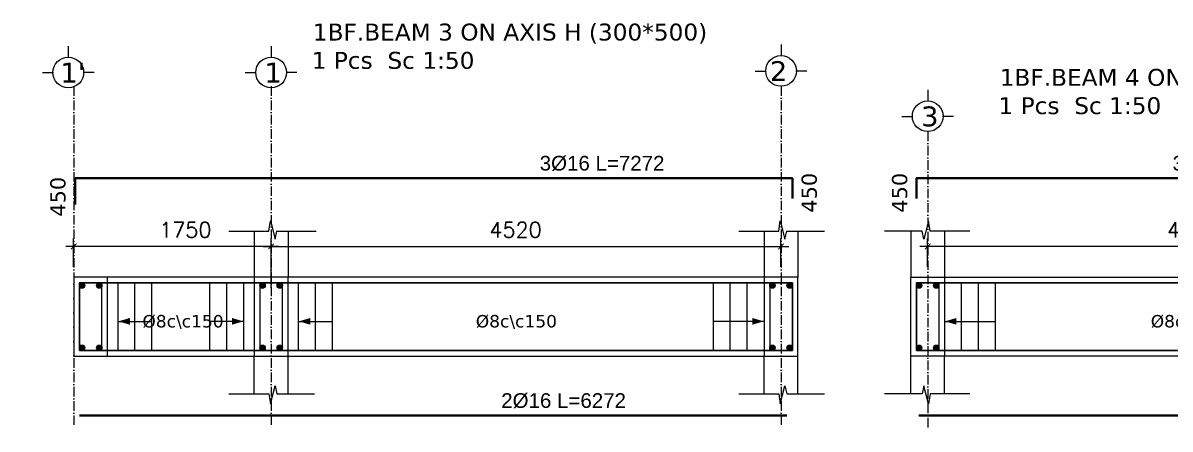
# Model space of a CAD drawing. Header units: inches. Extents: x -17020 to 43805, y -10194 to 123061.
# Drawn here: x -4660 to -3643, y 113981 to 114341 of the extents above; entities that cross this region are included whole.
import ezdxf

# ---------------------------------------------------------------- set-up
doc = ezdxf.new("R2010")
doc.units = ezdxf.units.IN
doc.header["$LTSCALE"] = 0.7
doc.header["$MEASUREMENT"] = 0
doc.linetypes.add('ACAD_ISO10W100', pattern=[18, 12, -3, 0, -3])
doc.layers.get('0').update_dxf_attribs({"lineweight": 13})
doc.layers.get('Defpoints').update_dxf_attribs({"lineweight": 5})
for name, color, linetype, lineweight in [('axis', 254, 'ACAD_ISO10W100', 9), ('BEAM FRAME', 5, 'Continuous', 18), ('COLUMN', 4, 'Continuous', 20), ('elevline', 30, 'Continuous', 20), ('FRAME 070', 5, 'Continuous', 60), ('hatch', 9, 'Continuous', 9), ('renforcment', 141, 'Continuous', 40), ('tex', 3, 'Continuous', 25), ('TEXT', 3, 'Continuous', 25), ('top rein. extension', 50, 'Continuous', 20), ('top renforcment', 7, 'Continuous', 40)]:
    doc.layers.add(name, color=color, linetype=linetype, lineweight=lineweight)
doc.styles.add('100', font='romans.shx', dxfattribs={"height": 13.5})
doc.styles.add('romanc', font='verdana.ttf', dxfattribs={"height": 250})
doc.styles.get("Standard").update_dxf_attribs({"font": 'arial.ttf', "height": 13})
doc.dimstyles.new('100', dxfattribs={"dimtxt": 13.5, "dimasz": 5, "dimexe": 7, "dimexo": 7, "dimgap": 8, "dimtad": 1, "dimdec": 0, "dimlfac": 10, "dimzin": 4, "dimdsep": 46, "dimtxsty": '100', "dimblk": 'ARCHTICK', "dimcen": 0.09, "dimdle": 7, "dimclrd": 1, "dimclre": 8, "dimclrt": 2, "dimadec": 0, "dimazin": 1, "dimtfac": 1, "dimtdec": 0, "dimtix": 1, "dimtofl": 0, "dimtmove": 0, "dimatfit": 3, "dimldrblk": 'ARCHTICK', "dimfxl": 0.18, "dimtolj": 1, "dimtzin": 0, "dimlwd": -1, "dimlwe": -1, "dimarcsym": 0})
doc.dimstyles.get("Standard").update_dxf_attribs({"dimtxt": 13, "dimasz": 5, "dimexe": 0.18, "dimexo": 0.0625, "dimgap": 6, "dimtad": 1, "dimdec": 0, "dimlfac": 10, "dimzin": 0, "dimdsep": 46, "dimtxsty": 'Standard', "dimblk": 'ARCHTICK', "dimcen": 0.09, "dimse1": 1, "dimse2": 1, "dimclrd": 1, "dimclre": 7, "dimclrt": 3, "dimadec": 0, "dimazin": 0, "dimtfac": 1, "dimtdec": 0, "dimtix": 1, "dimtofl": 0, "dimtmove": 0, "dimatfit": 3, "dimldrblk": 'ARCHTICK', "dimfxl": 1, "dimtolj": 1, "dimtzin": 0, "dimarcsym": 0})

# ---------------------------------------------------------------- blocks, each defined once
blk = doc.blocks.new('_ArchTick')
at = {"color": 0, "linetype": 'ByBlock', "lineweight": 0, "const_width": 0.15}
blk.add_lwpolyline([(-0.5, -0.5), (0.5, 0.5)], dxfattribs=at)
blk = doc.blocks.new('*D1482')
at = {"color": 8, "transparency": 16777216}
for p, q in [((-4439.7, 114106.1), (-4439.7, 114149.7)), ((-3987.7, 114124.5), (-3987.7, 114149.7))]:
    blk.add_line(p, q, dxfattribs=at)
at = {"color": 1, "transparency": 16777216}
blk.add_line((-4446.7, 114142.7), (-3980.7, 114142.7), dxfattribs=at)
at = {"layer": 'Defpoints', "color": 0, "transparency": 16777216}
for p in [(-3987.7, 114142.7), (-3987.7, 114117.5), (-4439.7, 114099.1)]:
    blk.add_point(p, dxfattribs=at)
at = {"color": 1, "transparency": 16777216, "xscale": 5, "yscale": 5, "zscale": 5, "rotation": 180}
blk.add_blockref('_ArchTick', (-4439.7, 114142.7), dxfattribs=at)
at = {"color": 1, "transparency": 16777216, "xscale": 5, "yscale": 5, "zscale": 5}
blk.add_blockref('_ArchTick', (-3987.7, 114142.7), dxfattribs=at)
at = {"color": 2, "transparency": 16777216, "insert": (-4223, 114157.4), "char_height": 13.5, "attachment_point": 5, "style": '100'}
blk.add_mtext('\\A1;4520', dxfattribs=at)
blk = doc.blocks.new('*D1483')
at = {"layer": 'Defpoints', "color": 0, "transparency": 16777216}
for p in [(-4609.7, 113992.7, -14088.5), (-3982.5, 113992.7, -37318.8), (-3982.5, 113992.7)]:
    blk.add_point(p, dxfattribs=at)
at = {"layer": 'TEXT', "color": 3, "transparency": 16777216, "insert": (-4180.4, 114005.7), "char_height": 13, "attachment_point": 5}
blk.add_mtext('\\A1;2%%C16 L=6272', dxfattribs=at)
blk = doc.blocks.new('*D1484')
at = {"layer": 'Defpoints', "color": 0, "transparency": 16777216}
for p in [(-4659.7, 114203.3, -171.5), (-4659.7, 114203.3), (-3932.5, 114203.3, -440.4)]:
    blk.add_point(p, dxfattribs=at)
at = {"layer": 'TEXT', "color": 3, "transparency": 16777216, "insert": (-4146.3, 114216.3), "char_height": 13, "attachment_point": 5}
blk.add_mtext('\\A1;3%%C16 L=7272', dxfattribs=at)
blk = doc.blocks.new('*D1485')
at = {"color": 8, "transparency": 16777216}
for p, q in [((-4614.7, 114124.5), (-4614.7, 114149.7)), ((-4439.7, 114106.1), (-4439.7, 114149.7))]:
    blk.add_line(p, q, dxfattribs=at)
at = {"color": 1, "transparency": 16777216}
blk.add_line((-4432.7, 114142.7), (-4621.7, 114142.7), dxfattribs=at)
at = {"layer": 'Defpoints', "color": 0, "transparency": 16777216}
for p in [(-4614.7, 114142.7), (-4614.7, 114117.5, -217.9), (-4439.7, 114099.1)]:
    blk.add_point(p, dxfattribs=at)
at = {"color": 1, "transparency": 16777216, "xscale": 5, "yscale": 5, "zscale": 5, "rotation": 180}
blk.add_blockref('_ArchTick', (-4614.7, 114142.7), dxfattribs=at)
at = {"color": 1, "transparency": 16777216, "xscale": 5, "yscale": 5, "zscale": 5}
blk.add_blockref('_ArchTick', (-4439.7, 114142.7), dxfattribs=at)
at = {"color": 2, "transparency": 16777216, "insert": (-4515.7, 114157.4), "char_height": 13.5, "attachment_point": 5, "style": '100'}
blk.add_mtext('\\A1;1750', dxfattribs=at)
blk = doc.blocks.new('*D1486')
at = {"color": 8, "transparency": 16777216}
for p, q in [((-3857.7, 114124.5), (-3857.7, 114149.7)), ((-3405.7, 114106.1), (-3405.7, 114149.7))]:
    blk.add_line(p, q, dxfattribs=at)
at = {"color": 1, "transparency": 16777216}
blk.add_line((-3398.7, 114142.7), (-3864.7, 114142.7), dxfattribs=at)
at = {"layer": 'Defpoints', "color": 0, "transparency": 16777216}
for p in [(-3857.7, 114142.7), (-3857.7, 114117.5), (-3405.7, 114099.1)]:
    blk.add_point(p, dxfattribs=at)
at = {"color": 1, "transparency": 16777216, "xscale": 5, "yscale": 5, "zscale": 5, "rotation": 180}
blk.add_blockref('_ArchTick', (-3857.7, 114142.7), dxfattribs=at)
at = {"color": 1, "transparency": 16777216, "xscale": 5, "yscale": 5, "zscale": 5}
blk.add_blockref('_ArchTick', (-3405.7, 114142.7), dxfattribs=at)
at = {"color": 2, "transparency": 16777216, "insert": (-3622.3, 114157.4), "char_height": 13.5, "attachment_point": 5, "style": '100'}
blk.add_mtext('\\A1;4520', dxfattribs=at)
blk = doc.blocks.new('*D1487')
at = {"layer": 'Defpoints', "color": 0, "transparency": 16777216}
for p in [(-3865.7, 113992.7, -37318.8), (-3865.7, 113992.7), (-3015.2, 113992.7, -13652.7)]:
    blk.add_point(p, dxfattribs=at)
at = {"layer": 'TEXT', "color": 3, "transparency": 16777216, "insert": (-3577.7, 114005.7), "char_height": 13, "attachment_point": 5}
blk.add_mtext('\\A1;2%%C16 L=8505', dxfattribs=at)
blk = doc.blocks.new('*D1488')
at = {"layer": 'Defpoints', "color": 0, "transparency": 16777216}
for p in [(-3911.1, 114203.3, -440.4), (-2965.6, 114203.3, 264.3), (-2965.6, 114203.3)]:
    blk.add_point(p, dxfattribs=at)
at = {"layer": 'TEXT', "color": 3, "transparency": 16777216, "insert": (-3585.3, 114216.3), "char_height": 13, "attachment_point": 5}
blk.add_mtext('\\A1;3%%C16 L=9455', dxfattribs=at)

msp = doc.modelspace()

# ---------------------------------------------------------------- hatches: boundary and pattern name
at = {"layer": 'elevline'}
for points in [[(-4604.9, 114108, 1), (-4609.65, 114108, 1)], [(-4594.41, 114108, -1), (-4589.65, 114108, -1)], [(-4444.9, 114108, 1), (-4449.65, 114108, 1)], [(-4434.41, 114108, -1), (-4429.65, 114108, -1)], [(-3992.9, 114108, 1), (-3997.65, 114108, 1)], [(-3982.41, 114108, -1), (-3977.65, 114108, -1)], [(-3862.9, 114108, 1), (-3867.65, 114108, 1)], [(-3852.41, 114108, -1), (-3847.65, 114108, -1)], [(-4604.9, 114052.76, -1), (-4609.65, 114052.76, -1)], [(-4594.41, 114052.76, 1), (-4589.65, 114052.76, 1)], [(-4444.9, 114052.76, -1), (-4449.65, 114052.76, -1)], [(-4434.41, 114052.76, 1), (-4429.65, 114052.76, 1)], [(-3992.9, 114052.76, -1), (-3997.65, 114052.76, -1)], [(-3982.41, 114052.76, 1), (-3977.65, 114052.76, 1)], [(-3862.9, 114052.76, -1), (-3867.65, 114052.76, -1)], [(-3852.41, 114052.76, 1), (-3847.65, 114052.76, 1)]]:
    msp.add_hatch(color=256, dxfattribs=at).paths.add_polyline_path(points)

# ---------------------------------------------------------------- linework, layer by layer
at = {"layer": 'axis'}
for p, q in [((-4614.65, 114284.77, -217.91), (-4614.65, 113980.64, -217.91)), ((-4439.65, 114284.77, -217.91), (-4439.65, 113980.64, -217.91)), ((-3987.65, 114284.77, -217.91), (-3987.65, 113980.64, -217.91)), ((-3857.65, 114244.58, -217.91), (-3857.65, 113980.64, -217.91))]:
    msp.add_line(p, q, dxfattribs=at)
at = {"layer": 'BEAM FRAME'}
for points in [[(-4614.65, 114045.38), (-3972.65, 114045.38), (-3972.65, 114115.38), (-4614.65, 114115.38)], [(-3010.15, 114045.38), (-3872.65, 114045.38), (-3872.65, 114115.38), (-3010.15, 114115.38)]]:
    msp.add_lwpolyline(points, close=True, dxfattribs=at)
at = {"layer": 'COLUMN', "lineweight": 20}
for p, q in [((-4454.65, 114156.3), (-4454.65, 114115.38)), ((-4424.65, 114156.3), (-4424.65, 114115.38)), ((-4002.65, 114156.3), (-4002.65, 114115.38)), ((-3972.65, 114156.3), (-3972.65, 114115.38)), ((-3872.65, 114156.3), (-3872.65, 114115.38)), ((-3842.65, 114156.3), (-3842.65, 114115.38)), ((-4454.65, 114011.95), (-4454.65, 114045.38)), ((-4424.65, 114011.95), (-4424.65, 114045.38)), ((-4002.65, 114011.95), (-4002.65, 114045.38)), ((-3972.65, 114011.95), (-3972.65, 114045.38)), ((-3872.65, 114011.95), (-3872.65, 114045.38)), ((-3842.65, 114011.95), (-3842.65, 114045.38))]:
    msp.add_line(p, q, dxfattribs=at)
at = {"layer": 'elevline'}
for p, q in [((-4575.34, 114050.38, -653.72), (-4575.34, 114110.38, -653.72)), ((-4560.38, 114050.38, -653.72), (-4560.38, 114110.38, -653.72)), ((-4545.38, 114050.38, -653.72), (-4545.38, 114110.38, -653.72)), ((-4493.93, 114050.38, -217.91), (-4493.93, 114110.38, -217.91)), ((-4478.93, 114050.38, -217.91), (-4478.93, 114110.38, -217.91)), ((-4463.97, 114050.38, -217.91), (-4463.97, 114110.38, -217.91)), ((-4415.34, 114050.38, -217.91), (-4415.34, 114110.38, -217.91)), ((-4400.38, 114050.38, -217.91), (-4400.38, 114110.38, -217.91)), ((-4385.38, 114050.38, -217.91), (-4385.38, 114110.38, -217.91)), ((-4047.65, 114050.38, -217.91), (-4047.65, 114110.38, -217.91)), ((-4032.65, 114050.38, -217.91), (-4032.65, 114110.38, -217.91)), ((-4017.65, 114050.38, -217.91), (-4017.65, 114110.38, -217.91)), ((-3827.65, 114050.38, -217.91), (-3827.65, 114110.38, -217.91)), ((-3812.65, 114050.38, -217.91), (-3812.65, 114110.38, -217.91)), ((-3797.65, 114050.38, -217.91), (-3797.65, 114110.38, -217.91))]:
    msp.add_line(p, q, dxfattribs=at)
for centre in [(-4607.28, 114108, -653.72), (-4592.03, 114108, -653.72), (-4447.28, 114108, -217.91), (-4432.03, 114108, -217.91), (-3995.28, 114108, -217.91), (-3980.03, 114108, -217.91), (-3865.28, 114108, -217.91), (-3850.03, 114108, -217.91), (-4607.28, 114052.76, -653.72), (-4592.03, 114052.76, -653.72), (-4447.28, 114052.76, -217.91), (-4432.03, 114052.76, -217.91), (-3995.28, 114052.76, -217.91), (-3980.03, 114052.76, -217.91), (-3865.28, 114052.76, -217.91), (-3850.03, 114052.76, -217.91)]:
    msp.add_circle(centre, 2.38, dxfattribs=at)
at = {"layer": 'FRAME 070', "lineweight": 20}
for p, q in [((-4441.69, 114156.3), (-4440.34, 114165.31)), ((-4440.34, 114165.31), (-4436.16, 114149.23)), ((-3989.69, 114156.3), (-3988.34, 114165.31)), ((-3988.34, 114165.31), (-3984.16, 114149.23)), ((-3856.97, 114165.31), (-3861.15, 114149.23)), ((-3855.62, 114156.3), (-3856.97, 114165.31)), ((-4477.04, 114156.3), (-4441.69, 114156.3)), ((-4436.16, 114149.23), (-4434.65, 114156.3)), ((-4435.13, 114156.3), (-4399.77, 114156.3)), ((-4025.04, 114156.3), (-3989.69, 114156.3)), ((-3984.16, 114149.23), (-3982.65, 114156.3)), ((-3982.65, 114156.3), (-3949.26, 114156.3)), ((-3862.66, 114156.3), (-3896.05, 114156.3)), ((-3861.15, 114149.23), (-3862.66, 114156.3)), ((-3820.26, 114156.3), (-3855.62, 114156.3)), ((-4440.34, 114002.95), (-4436.16, 114019.03)), ((-4436.16, 114019.03), (-4434.65, 114011.95)), ((-3988.34, 114002.95), (-3984.16, 114019.03)), ((-3984.16, 114019.03), (-3982.65, 114011.95)), ((-3861.15, 114019.03), (-3862.66, 114011.95)), ((-3856.97, 114002.95), (-3861.15, 114019.03)), ((-4477.04, 114011.95), (-4441.69, 114011.95)), ((-4441.69, 114011.95), (-4440.34, 114002.95)), ((-4434.65, 114011.95), (-4401.26, 114011.95)), ((-4025.04, 114011.95), (-3989.69, 114011.95)), ((-3989.69, 114011.95), (-3988.34, 114002.95)), ((-3982.65, 114011.95), (-3949.26, 114011.95)), ((-3862.66, 114011.95), (-3896.05, 114011.95)), ((-3855.62, 114011.95), (-3856.97, 114002.95)), ((-3820.26, 114011.95), (-3855.62, 114011.95))]:
    msp.add_line(p, q, dxfattribs=at)
at = {"layer": 'FRAME 070', "lineweight": 15}
for points, elevation in [([(-4614.65, 114045.38), (-4584.65, 114045.38), (-4584.65, 114115.38), (-4614.65, 114115.38)], -653.72), ([(-4454.65, 114045.38), (-4424.65, 114045.38), (-4424.65, 114115.38), (-4454.65, 114115.38)], -217.91), ([(-4002.65, 114045.38), (-3972.65, 114045.38), (-3972.65, 114115.38), (-4002.65, 114115.38)], -217.91), ([(-3842.65, 114045.38), (-3872.65, 114045.38), (-3872.65, 114115.38), (-3842.65, 114115.38)], -217.91)]:
    msp.add_lwpolyline(points, close=True, dxfattribs=dict(at, elevation=elevation))
at = {"layer": 'hatch'}
for p, q in [((-3987.65, 114321.75, -217.91), (-3987.65, 114312.01, -217.91)), ((-4619.45, 114320.39, -217.91), (-4619.45, 114310.65, -217.91)), ((-4439.65, 114320.39, -217.91), (-4439.65, 114310.65, -217.91)), ((-4642.38, 114296.91, -217.91), (-4632.64, 114296.91, -217.91)), ((-4596.53, 114296.91, -217.91), (-4606.26, 114296.91, -217.91)), ((-4462.58, 114296.91, -217.91), (-4452.84, 114296.91, -217.91)), ((-4416.73, 114296.91, -217.91), (-4426.47, 114296.91, -217.91)), ((-4010.58, 114298.27, -217.91), (-4000.84, 114298.27, -217.91)), ((-3964.73, 114298.27, -217.91), (-3974.47, 114298.27, -217.91)), ((-3857.65, 114281.55, -217.91), (-3857.65, 114271.82, -217.91)), ((-3880.58, 114258.08, -217.91), (-3870.84, 114258.08, -217.91)), ((-3834.73, 114258.08, -217.91), (-3844.47, 114258.08, -217.91))]:
    msp.add_line(p, q, dxfattribs=at)
for centre in [(-3987.65, 114298.39, -217.91), (-4619.45, 114297.03, -217.91), (-4439.65, 114297.03, -217.91), (-3857.65, 114258.2, -217.91)]:
    msp.add_circle(centre, 13.62, dxfattribs=at)
at = {"layer": 'renforcment', "lineweight": -2}
for points in [[(-4609.65, 114050.38), (-3977.65, 114050.38), (-3977.65, 114110.38), (-4609.65, 114110.38)], [(-3015.15, 114050.38), (-3867.65, 114050.38), (-3867.65, 114110.38), (-3015.15, 114110.38)]]:
    msp.add_lwpolyline(points, close=True, dxfattribs=at)
at = {"layer": 'top rein. extension'}
for p, q in [((-4575.34, 114076.22, -653.72), (-4545.38, 114076.22, -653.72)), ((-4463.97, 114076.22, -217.91), (-4493.93, 114076.22, -217.91)), ((-4415.34, 114076.22, -217.91), (-4385.38, 114076.22, -217.91)), ((-4002.69, 114076.22, -217.91), (-4047.65, 114076.22, -217.91)), ((-3842.61, 114076.22, -217.91), (-3797.65, 114076.22, -217.91))]:
    msp.add_line(p, q, dxfattribs=at)
for points in [[(-4564.87, 114079.22, -653.72), (-4575, 114076.22, -653.72), (-4564.87, 114073.22, -653.72)], [(-4474.44, 114079.22, -217.91), (-4464.31, 114076.22, -217.91), (-4474.44, 114073.22, -217.91)], [(-4404.87, 114079.22, -217.91), (-4415, 114076.22, -217.91), (-4404.87, 114073.22, -217.91)], [(-4013.17, 114079.22, -217.91), (-4003.04, 114076.22, -217.91), (-4013.17, 114073.22, -217.91)], [(-3832.14, 114079.22, -217.91), (-3842.27, 114076.22, -217.91), (-3832.14, 114073.22, -217.91)]]:
    msp.add_solid(points, dxfattribs=at)
at = {"layer": 'top renforcment'}
for p, q in [((-3982.45, 113992.72, -435.81), (-4609.65, 113992.72, -653.72)), ((-3865.65, 113992.72, -435.81), (-3015.15, 113992.72, -217.91))]:
    msp.add_line(p, q, dxfattribs=at)
at = {"layer": 'top renforcment', "elevation": -217.91}
for points in [[(-4613.35, 114179.98), (-4613.35, 114203.25), (-3977.65, 114203.25), (-3977.65, 114185.36)], [(-3011.45, 114179.98), (-3011.45, 114203.25), (-3867.65, 114203.25), (-3867.65, 114185.36)]]:
    msp.add_lwpolyline(points, dxfattribs=at)
at = {"layer": 'top renforcment', "lineweight": 15}
for points, elevation in [([(-4609.65, 114050.38), (-4589.65, 114050.38), (-4589.65, 114110.38), (-4609.65, 114110.38)], -653.72), ([(-4449.65, 114050.38), (-4429.65, 114050.38), (-4429.65, 114110.38), (-4449.65, 114110.38)], -217.91), ([(-3997.65, 114050.38), (-3977.65, 114050.38), (-3977.65, 114110.38), (-3997.65, 114110.38)], -217.91), ([(-3847.65, 114050.38), (-3867.65, 114050.38), (-3867.65, 114110.38), (-3847.65, 114110.38)], -217.91)]:
    msp.add_lwpolyline(points, close=True, dxfattribs=dict(at, elevation=elevation))

# ---------------------------------------------------------------- texts
at = {"layer": 'tex', "style": 'romanc'}
for p in [(-4553.74, 114070.85, -34089.9), (-4258.24, 114070.85, -33654.09), (-3659.94, 114070.85, -33654.09)]:
    msp.add_text('%%C8c\\c150', height=11, dxfattribs=at).set_placement(p)
at = {"layer": 'TEXT', "style": 'romanc'}
for s, height, p in [('1BF.BEAM 3 ON AXIS H (300*500)', 15, (-4402.69, 114325.4, -217.91)), ('1 Pcs  Sc 1:50 ', 15, (-4403.71, 114300.3, -217.91)), ("1'", 17.6, (-4626.48, 114288.11, -217.91)), ('1', 17.6, (-4445.58, 114288.11, -217.91)), ('2', 17.6, (-3997.54, 114289.47, -217.91)), ('1BF.BEAM 4 ON AXIS H (300*500)', 15, (-3793.89, 114285.2, -217.91)), ('1 Pcs  Sc 1:50 ', 15, (-3794.91, 114260.1, -217.91)), ('3', 17.6, (-3863.49, 114249.28, -217.91))]:
    msp.add_text(s, height=height, dxfattribs=at).set_placement(p)
for p in [(-4621.94, 114169.1, -73392.95), (-3955.98, 114172.65, -73610.86), (-3875.83, 114172.65, -73610.86)]:
    msp.add_text('450', height=13.5, rotation=90, dxfattribs=at).set_placement(p)

# ---------------------------------------------------------------- dimensions: what is measured, and where the dimension line sits
for base, p1, p2, picture, middle in [((-4614.65, 114142.67, -217.91), (-4439.65, 114099.12, -217.91), (-4614.65, 114117.47, -435.81), '*D1485', (-4515.73, 114142.67, -217.91)), ((-3857.65, 114142.67, -217.91), (-3405.65, 114099.12, -217.91), (-3857.65, 114117.47, -217.91), '*D1486', (-3622.31, 114142.67, -217.91))]:
    dim = msp.add_linear_dim(base=base, p1=p1, p2=p2, angle=180, dimstyle='100')
    dim.commit()
    dim.dimension.update_dxf_attribs({"geometry": picture, "text_midpoint": middle, "dimtype": 160})
dim = msp.add_linear_dim(base=(-3987.65, 114142.67, -217.91), p1=(-4439.65, 114099.12, -217.91), p2=(-3987.65, 114117.47, -217.91), dimstyle='100')
dim.commit()
dim.dimension.update_dxf_attribs({"geometry": '*D1482', "text_midpoint": (-4223, 114142.67, -217.91), "dimtype": 160})
at = {"layer": 'TEXT'}
for base, p1, p2, angle, text, picture, middle in [((-4659.65, 114203.25, -217.91), (-3932.45, 114203.25, -658.27), (-4659.65, 114203.25, -389.42), 180, '3%%C16 L=<>', '*D1484', (-4146.26, 114203.25, -217.91)), ((-2965.55, 114203.25, -217.91), (-3911.05, 114203.25, -658.27), (-2965.55, 114203.25, 46.39), 0, '3%%C16 L=<>', '*D1488', (-3585.33, 114203.25, -217.91)), ((-3982.46, 113992.72, 12149.06), (-4609.65, 113992.72, -1939.44), (-3982.46, 113992.72, -25169.73), 0, '2%%C16 L=<>', '*D1483', (-4180.4, 113992.72, 12149.06)), ((-3865.65, 113992.72, 12149.06), (-3015.15, 113992.72, -1503.63), (-3865.65, 113992.72, -25169.73), 180, '2%%C16 L=<>', '*D1487', (-3577.74, 113992.72, 12149.06))]:
    dim = msp.add_linear_dim(base=base, p1=p1, p2=p2, angle=angle, text=text, dimstyle='Standard', override={"dimsd1": 1, "dimsd2": 1, "dimfxl": 0.1, "dimfxlon": 1}, dxfattribs=at)
    dim.commit()
    dim.dimension.update_dxf_attribs({"geometry": picture, "text_midpoint": middle, "dimtype": 161})

doc.saveas('drawing.dxf')
